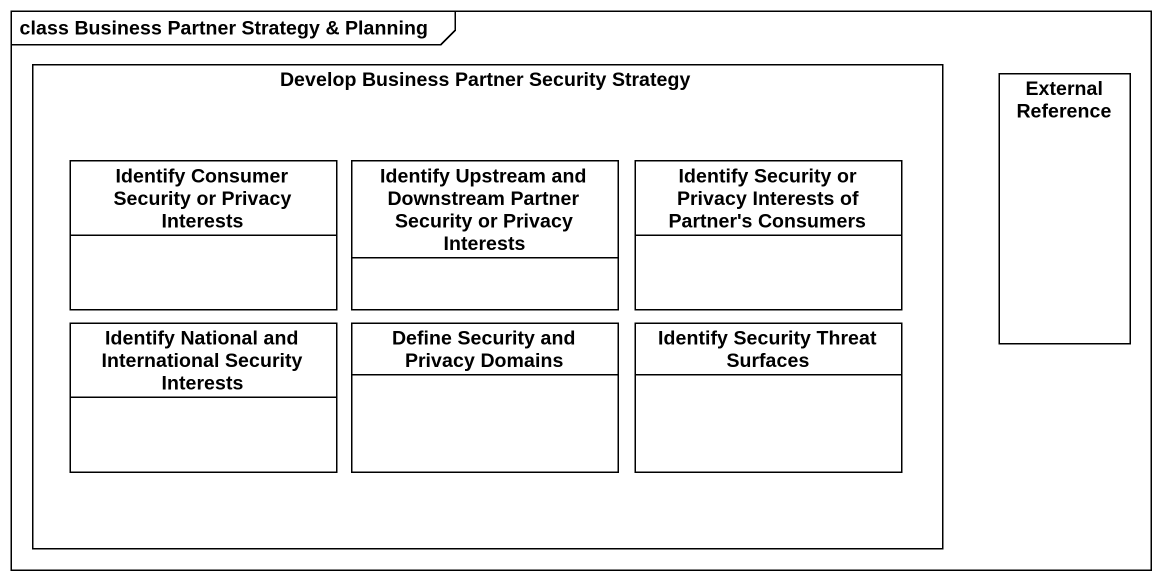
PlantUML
@startuml
mainframe class Business Partner Strategy & Planning
allowmixing
hide circle
hide empty members
rectangle "Develop Business Partner Security Strategy" as Develop_Business_Partner {
  class "Identify Consumer Security or Privacy Interests" as Identify_Consumer_Security #FFFFFF
  class "Identify Upstream and Downstream Partner Security or Privacy Interests" as Identify_Upstream_and #FFFFFF
  class "Identify Security or Privacy Interests of Partner's Consumers" as Identify_Security_or #FFFFFF
  class "Identify National and International Security Interests" as Identify_National_and #FFFFFF
  class "Define Security and Privacy Domains" as Define_Security_and_Privacy #FFFFFF
  class "Identify Security Threat Surfaces" as Identify_Security_Threat #FFFFFF
}
rectangle "External Reference" as External_Reference
@enduml
